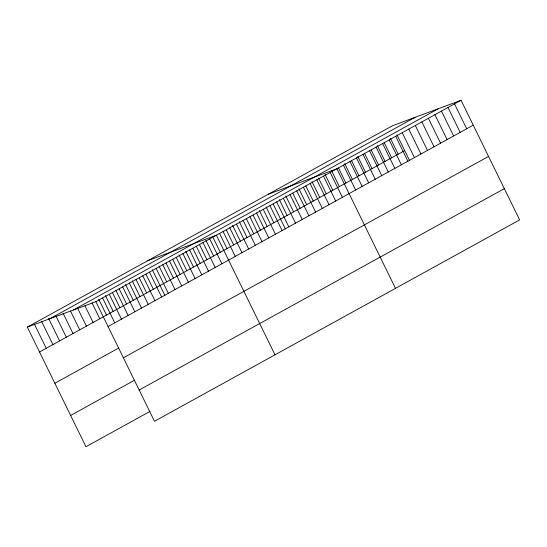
<?xml version="1.0" encoding="UTF-8"?>
<svg xmlns="http://www.w3.org/2000/svg" width="547" height="547" viewBox="0 0 547 547"><rect width="100%" height="100%" fill="white"/><g stroke="black" fill="none" stroke-linecap="round" stroke-linejoin="round"><path stroke-width="0.82" d="M27.35 327.106L392.52 125.721L461.053 100.279L519.65 219.894L154.48 421.279L95.882 301.657L27.35 327.106L85.947 446.721L149.919 411.44M49.968 318.71L415.132 117.325M73.264 310.053L438.434 108.675M95.882 301.657L461.053 100.279M39.541 351.988L404.705 150.603M108.074 326.538L473.237 125.16M54.857 383.249L118.829 347.967M123.39 357.806L488.553 156.421M70.631 415.46L134.61 380.179M139.17 390.011L504.334 188.633M268.358 194.192L336.89 168.75L395.495 288.365M147.854 260.645L216.386 235.203L274.991 354.818M454.516 103.882L466.707 128.764M447.979 107.485L460.171 132.367M441.45 111.089L453.634 135.971M434.913 114.692L447.104 139.574M428.376 118.296L440.567 143.177M421.84 121.899L434.031 146.781M415.31 125.502L427.494 150.384M408.773 129.106L420.964 153.987M402.236 132.709L414.428 157.591M396.951 134.774L409.58 160.551M395.707 136.312L407.891 161.194M390.414 138.377L398.175 154.206M389.17 139.916L401.361 164.804M384.247 142.733L391.638 157.81M382.633 143.519L394.825 168.408M377.348 145.584L385.102 161.413M376.104 147.129L388.288 172.011M371.181 149.94L378.565 165.023M369.567 150.733L381.758 175.614M364.644 153.543L372.035 168.626M363.03 154.336L375.221 179.218M357.745 156.394L365.499 172.23M356.494 157.939L368.685 182.821M351.577 160.75L358.962 175.833M349.964 161.543L362.155 186.424M344.672 163.601L352.432 179.437M343.427 165.146L355.618 190.028M338.511 167.956L345.895 183.04M331.605 170.808L339.359 186.643M330.197 172.442L342.388 197.323M325.068 174.411L332.829 190.247M323.503 176.134L335.694 201.016M318.532 178.014L326.292 193.85M316.809 179.826L329 204.708M312.002 181.618L319.756 197.453M310.115 183.518L322.306 208.4M305.835 185.973L313.226 201.057M303.421 187.211L315.612 212.092M298.929 188.824L306.689 204.66M296.727 190.903L308.911 215.785M292.768 193.187L300.153 208.263M290.033 194.595L302.217 219.477M285.862 196.031L293.616 211.867M283.332 198.281L295.524 223.169M279.326 199.634L287.086 215.47M276.638 201.973L288.83 226.855M273.165 203.997L285.425 229.022M269.945 205.665L282.136 230.547M266.095 206.93L273.856 222.766M263.251 209.357L275.442 234.239M259.401 210.622L267.162 226.458M256.557 213.05L268.748 237.931M253.076 215.074L260.468 230.15M249.863 216.742L262.054 241.624M246.382 218.766L253.774 233.843M243.169 220.434L255.353 245.316M239.319 221.699L247.073 237.535M236.475 224.126L248.659 249.008M232.625 225.391L240.379 241.227M229.774 227.819L241.965 252.7M226.301 229.836L233.685 244.919M223.08 231.511L235.272 256.393M219.607 233.528L226.991 248.612M212.537 236.468L220.297 252.304M209.692 238.895L221.884 263.777M205.843 240.16L213.603 255.996M202.999 242.588L215.19 267.469M199.518 244.605L206.91 259.688M196.305 246.28L208.496 271.162M192.824 248.297L200.216 263.38M189.611 249.972L201.802 274.854M185.761 251.237L193.515 267.073M182.917 253.664L195.101 278.546M179.067 254.929L186.821 270.765M176.223 257.357L188.407 282.238M172.743 259.374L180.127 274.457M169.522 261.049L181.713 285.931M166.049 263.066L173.433 278.149M162.828 264.741L175.019 289.623M158.986 266.006L166.739 281.835M156.134 268.433L168.326 293.315M152.285 269.698L164.92 295.476M149.44 272.126L161.632 297.007M145.96 274.143L153.351 289.219M142.746 275.818L154.938 300.7M139.266 277.835L146.658 292.912M136.053 279.51L148.244 304.392M132.203 280.775L139.964 296.604M129.359 283.202L141.543 308.084M125.509 284.467L133.263 300.296M122.665 286.895L134.849 311.776M119.184 288.912L126.569 303.988M115.964 290.58L128.155 315.469M112.491 292.604L119.875 307.681M109.27 294.272L121.461 319.154M105.427 295.537L113.181 311.373M102.576 297.965L114.767 322.846M98.727 299.23L106.487 315.065M92.033 302.922L99.793 318.757M84.97 305.862L93.099 322.45M77.537 308.043L86.405 326.142M70.474 310.983L79.705 329.834M63.042 313.164L73.011 333.526M55.979 316.104L66.317 337.219M48.539 318.292L59.623 340.911M41.476 321.226L52.929 344.603M34.413 324.166L46.235 348.295"/></g></svg>
